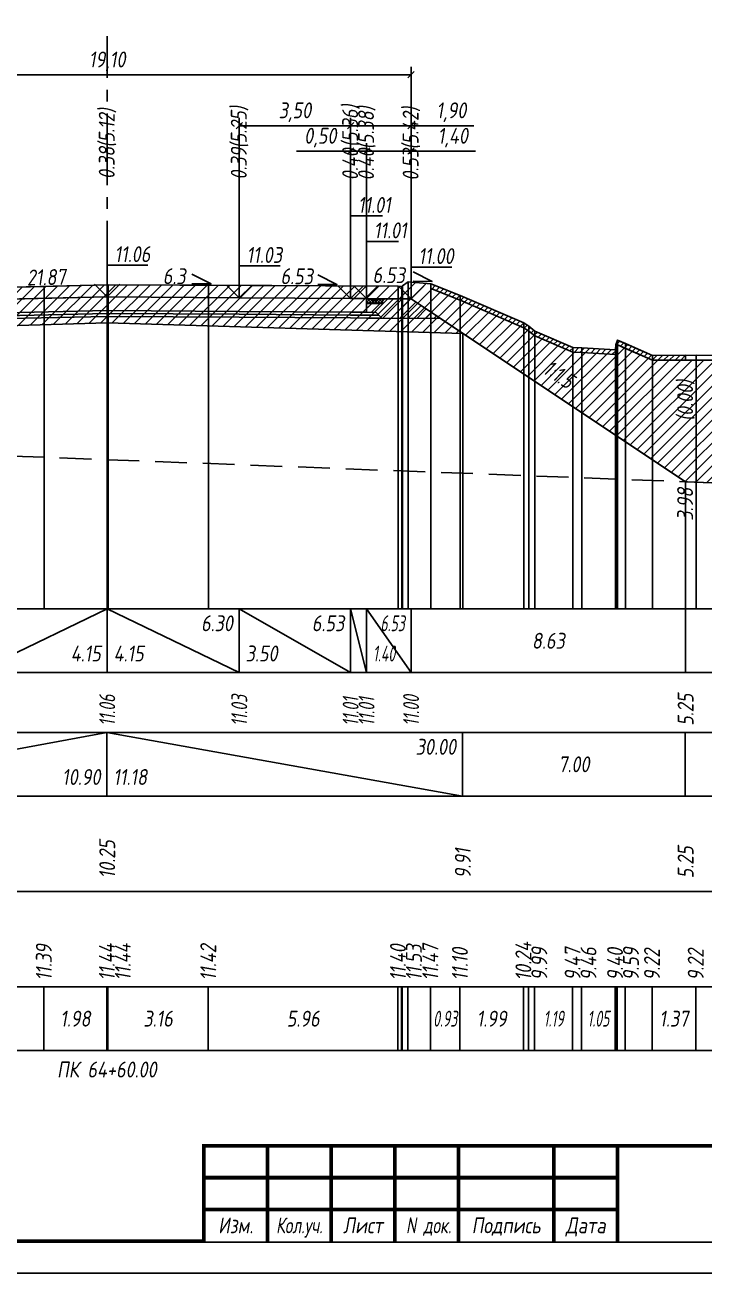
# Model space of a CAD drawing. Extents: x -717 to 1451, y -133302 to 233.
# Drawn here: x 171.8 to 278.5, y -101681.4 to -101485.2 of the extents above; entities that cross this region are included whole.
import ezdxf
from ezdxf.enums import TextEntityAlignment as Align

# ---------------------------------------------------------------- set-up
doc = ezdxf.new("R2010")
doc.units = 0
doc.linetypes.add('осевая2', pattern=[1.125, 0.75, -0.125, 0.125, -0.125])
doc.linetypes.add('штриховая', pattern=[0.75, 0.5, -0.25])
for name, color, linetype in [('Зарамочное оформление', 7, 'Continuous'), ('Интерполированный поперечник', 2, 'Continuous'), ('Код_510', 7, 'Continuous'), ('Код_514', 1, 'Continuous'), ('Код_516', 1, 'Continuous'), ('Контур_0', 7, 'Continuous'), ('Контур_2521', 7, 'Continuous'), ('Контур_2564', 7, 'Continuous'), ('Контур_2660', 7, 'Continuous'), ('Контур_2665', 7, 'Continuous'), ('Контур_400', 7, 'Continuous'), ('Контур_508', 7, 'Continuous'), ('Контур_512', 7, 'Continuous'), ('Контур_513', 7, 'Continuous'), ('Контур_818', 7, 'Continuous'), ('Красный поперечник', 1, 'Continuous'), ('Объём_2501', 7, 'Continuous'), ('Объём_2564', 7, 'Continuous'), ('Объём_2650', 7, 'Continuous'), ('Объём_2660', 7, 'Continuous'), ('Объём_2661', 7, 'Continuous'), ('Объём_2665', 7, 'Continuous'), ('Объём_2666', 7, 'Continuous'), ('Объём_2667', 7, 'Continuous'), ('Объём_2668', 7, 'Continuous'), ('Объём_2669', 7, 'Continuous'), ('Объём_2675', 7, 'Continuous'), ('Ось', 1, 'осевая2'), ('Откосы', 7, 'Continuous'), ('Отметки покрытия', 7, 'Continuous'), ('Подписи поперечников', 7, 'Continuous'), ('Рабочие отметки', 7, 'Continuous'), ('Рабочие отметки доп.', 7, 'Continuous'), ('Таблица', 7, 'Continuous'), ('Уклоны проезжей части', 7, 'Continuous'), ('Черный поперечник', 3, 'Continuous')]:
    doc.layers.add(name, color=color, linetype=linetype)
for name, color, linetype, true_color in [('Контур_2540', 2, 'Continuous', 0xffff00), ('Контур_2560', 2, 'Continuous', 0xffff00), ('Контур_2561', 7, 'Continuous', 0xff8040), ('Контур_2562', 3, 'Continuous', 0x00ff00), ('Контур_2563', 7, 'Continuous', 0xff8000), ('Контур_2570', 7, 'Continuous', 0x80ff00), ('Контур_2736', 4, 'Continuous', 0x00ffff), ('Контур_2737', 4, 'Continuous', 0x00ffff), ('Контур_2738', 4, 'Continuous', 0x00ffff), ('Контур_2739', 4, 'Continuous', 0x00ffff), ('Контур_2741', 4, 'Continuous', 0x00ffff), ('Контур_2742', 4, 'Continuous', 0x00ffff), ('Контур_2743', 4, 'Continuous', 0x00ffff), ('Контур_2744', 7, 'Continuous', 0xa4ffff), ('Контур_2745', 7, 'Continuous', 0xa4ffff), ('Контур_2747', 4, 'Continuous', 0x00ffff), ('Контур_2748', 4, 'Continuous', 0x00ffff), ('Контур_2749', 4, 'Continuous', 0x00ffff), ('Контур_2750', 4, 'Continuous', 0x00ffff), ('Контур_2751', 4, 'Continuous', 0x00ffff), ('Контур_2752', 4, 'Continuous', 0x00ffff), ('Контур_402', 7, 'Continuous', 0xff6464), ('Контур_703', 4, 'Continuous', 0x00ffff), ('Контур_705', 4, 'Continuous', 0x00ffff), ('Контур_707', 4, 'Continuous', 0x00ffff), ('Контур_720', 131, 'Continuous', 0xaaffff), ('Объём_2500', 7, 'Continuous', 0xc0c0c0), ('Объём_2520', 7, 'Continuous', 0x80ffff), ('Объём_2540', 2, 'Continuous', 0xffff00), ('Объём_2560', 2, 'Continuous', 0xffff00), ('Объём_2561', 7, 'Continuous', 0xff8040), ('Объём_2562', 3, 'Continuous', 0x00ff00), ('Объём_2563', 7, 'Continuous', 0xff8000), ('Объём_2570', 7, 'Continuous', 0x80ff00), ('Объём_2580', 3, 'Continuous', 0x00ff00), ('Объём_2600', 7, 'Continuous', 0x808000)]:
    doc.layers.add(name, color=color, linetype=linetype, true_color=true_color)
doc.styles.get("Standard").update_dxf_attribs({"font": 'txt', "height": 2.5})
doc.styles.add('М', font='romand.shx', dxfattribs={"width": 0.8, "oblique": 10, "height": 2.5})
doc.dimstyles.new('ISO-25', dxfattribs={"dimtxt": 2.5, "dimasz": 2.5, "dimexe": 1.25, "dimexo": 0.625, "dimtad": 1, "dimtxsty": 'Standard', "dimcen": 2.5, "dimadec": 0, "dimazin": 0, "dimtfac": 1, "dimtmove": 0, "dimatfit": 3, "dimfxl": 1, "dimarcsym": 0})

# ---------------------------------------------------------------- blocks, each defined once
blk = doc.blocks.new('_Oblique')
at = {"color": 0, "linetype": 'ByBlock', "lineweight": -2}
blk.add_line((-0.5, -0.5), (0.5, 0.5), dxfattribs=at)
blk = doc.blocks.new('*D2042')
at = {"color": 0, "lineweight": -2, "transparency": 16777216}
for p, q in [((225.51, -101527.63), (225.51, -101503.75)), ((232.51, -101527.68), (232.51, -101503.75)), ((225.51, -101505), (232.51, -101505)), ((232.51, -101505), (242.62, -101505))]:
    blk.add_line(p, q, dxfattribs=at)
at = {"layer": 'Defpoints', "color": 0, "transparency": 16777216}
for p in [(232.51, -101505), (225.51, -101528.26), (232.51, -101528.3)]:
    blk.add_point(p, dxfattribs=at)
at = {"color": 0, "lineweight": -2, "transparency": 16777216, "rotation": 180}
blk.add_blockref('_Oblique', (225.51, -101505), dxfattribs=at)
at = {"color": 0, "lineweight": -2, "transparency": 16777216}
blk.add_blockref('_Oblique', (232.51, -101505), dxfattribs=at)
at = {"color": 0, "transparency": 16777216, "insert": (239.08, -101502.88), "char_height": 2.5, "width": 8.75, "attachment_point": 5, "style": 'М'}
blk.add_mtext('1,40', dxfattribs=at)
blk = doc.blocks.new('*D2044')
at = {"color": 0, "lineweight": -2, "transparency": 16777216}
for p, q in [((223.01, -101527.62), (223.01, -101503.75)), ((225.51, -101527.63), (225.51, -101503.75)), ((223.01, -101505), (214.49, -101505)), ((225.51, -101505), (223.01, -101505))]:
    blk.add_line(p, q, dxfattribs=at)
at = {"layer": 'Defpoints', "color": 0, "transparency": 16777216}
for p in [(225.51, -101505), (223.01, -101528.24), (225.51, -101528.26)]:
    blk.add_point(p, dxfattribs=at)
at = {"color": 0, "lineweight": -2, "transparency": 16777216, "rotation": 180}
blk.add_blockref('_Oblique', (223.01, -101505), dxfattribs=at)
at = {"color": 0, "lineweight": -2, "transparency": 16777216}
blk.add_blockref('_Oblique', (225.51, -101505), dxfattribs=at)
at = {"color": 0, "transparency": 16777216, "insert": (218.25, -101502.88), "char_height": 2.5, "width": 9.1667, "attachment_point": 5, "style": 'М'}
blk.add_mtext('0,50', dxfattribs=at)
blk = doc.blocks.new('*D2046')
at = {"color": 0, "lineweight": -2, "transparency": 16777216}
for p, q in [((205.51, -101527.5), (205.51, -101499.75)), ((223.01, -101527.62), (223.01, -101499.75)), ((223.01, -101501), (205.51, -101501))]:
    blk.add_line(p, q, dxfattribs=at)
at = {"layer": 'Defpoints', "color": 0, "transparency": 16777216}
for p in [(205.51, -101501), (205.51, -101528.13), (223.01, -101528.24)]:
    blk.add_point(p, dxfattribs=at)
at = {"color": 0, "lineweight": -2, "transparency": 16777216, "rotation": 180}
blk.add_blockref('_Oblique', (205.51, -101501), dxfattribs=at)
at = {"color": 0, "lineweight": -2, "transparency": 16777216}
blk.add_blockref('_Oblique', (223.01, -101501), dxfattribs=at)
at = {"color": 0, "transparency": 16777216, "insert": (214.26, -101498.88), "char_height": 2.5, "width": 9.5833, "attachment_point": 5, "style": 'М'}
blk.add_mtext('3,50', dxfattribs=at)
blk = doc.blocks.new('*D2047')
at = {"color": 0, "lineweight": -2, "transparency": 16777216}
for p, q in [((223.01, -101527.62), (223.01, -101499.75)), ((232.51, -101527.68), (232.51, -101499.75)), ((223.01, -101501), (232.51, -101501)), ((232.51, -101501), (242.38, -101501))]:
    blk.add_line(p, q, dxfattribs=at)
at = {"layer": 'Defpoints', "color": 0, "transparency": 16777216}
for p in [(223.01, -101501), (223.01, -101528.24), (232.51, -101528.3)]:
    blk.add_point(p, dxfattribs=at)
at = {"color": 0, "lineweight": -2, "transparency": 16777216, "rotation": 180}
blk.add_blockref('_Oblique', (223.01, -101501), dxfattribs=at)
at = {"color": 0, "lineweight": -2, "transparency": 16777216}
blk.add_blockref('_Oblique', (232.51, -101501), dxfattribs=at)
at = {"color": 0, "transparency": 16777216, "insert": (238.84, -101498.88), "char_height": 2.5, "width": 8.75, "attachment_point": 5, "style": 'М'}
blk.add_mtext('1,90', dxfattribs=at)
blk = doc.blocks.new('*D2049')
at = {"color": 0, "lineweight": -2, "transparency": 16777216}
for p, q in [((137.01, -101528.56), (137.01, -101491.75)), ((232.51, -101527.68), (232.51, -101491.75)), ((137.01, -101493), (232.51, -101493))]:
    blk.add_line(p, q, dxfattribs=at)
at = {"layer": 'Defpoints', "color": 0, "transparency": 16777216}
for p in [(232.51, -101493), (137.01, -101529.19), (232.51, -101528.3)]:
    blk.add_point(p, dxfattribs=at)
at = {"color": 0, "lineweight": -2, "transparency": 16777216, "rotation": 180}
blk.add_blockref('_Oblique', (137.01, -101493), dxfattribs=at)
at = {"color": 0, "lineweight": -2, "transparency": 16777216}
blk.add_blockref('_Oblique', (232.51, -101493), dxfattribs=at)
at = {"color": 0, "transparency": 16777216, "insert": (184.76, -101490.88), "char_height": 2.5, "width": 10.4167, "attachment_point": 5, "style": 'М'}
blk.add_mtext('19,10', dxfattribs=at)
blk = doc.blocks.new('Штамп')
at = {"linetype": 'Continuous'}
blk.add_wipeout([(199.95, -411.25), (384.95, -411.25), (384.95, -426.25), (199.95, -426.25)], dxfattribs=at).dxf.layer = 'Зарамочное оформление'
at = {"layer": 'Зарамочное оформление', "linetype": 'Continuous', "lineweight": -3, "const_width": 0.6, "flags": 128}
for points in [[(199.95, -426.25), (199.95, -411.25), (384.95, -411.25)], [(209.95, -411.25), (209.95, -426.25)], [(219.95, -411.25), (219.95, -426.25)], [(229.95, -411.25), (229.95, -426.25)], [(239.95, -411.25), (239.95, -426.25)], [(254.95, -411.25), (254.95, -426.25)], [(264.95, -411.25), (264.95, -426.25)], [(374.95, -411.25), (374.95, -426.25)], [(199.95, -416.25), (264.95, -416.25)], [(374.95, -418.25), (384.95, -418.25)], [(199.95, -421.25), (264.95, -421.25)]]:
    blk.add_lwpolyline(points, dxfattribs=at)
at = {"linetype": 'Continuous', "insert": (319.95, -419.17), "char_height": 5, "width": 110, "attachment_point": 5, "style": 'М'}
blk.add_mtext('{\\Q10;\\W0.8;43/23-Р-ЗП2-1}', dxfattribs=at)
at = {"layer": 'Зарамочное оформление', "linetype": 'Continuous', "style": 'М', "oblique": 10}
for s, width, p in [('Лист', 0.8, (379.95, -414.66)), ('Изм.', 0.8, (204.95, -423.75)), ('Кол.уч.', 0.7, (214.95, -423.75)), ('Лист', 0.8, (224.95, -423.75)), ('N док.', 0.7, (235.28, -423.75)), ('Подпись', 0.8, (247.45, -423.75)), ('Дата', 0.8, (259.95, -423.75))]:
    blk.add_text(s, height=2.5, dxfattribs=dict(at, width=width)).set_placement(p, align=Align.MIDDLE_CENTER)
blk = doc.blocks.new('шифр')
blk.add_blockref('Штамп', (0, -101310))

msp = doc.modelspace()

# ---------------------------------------------------------------- hatches: boundary and pattern name
at = {"layer": 'Объём_2563'}
h = msp.add_hatch(dxfattribs=at)
h.set_pattern_fill('ANSI31', color=256, scale=0.3)
h.paths.add_polyline_path([(227.015, -101530.356), (227.921, -101531.262), (237.135, -101531.322), (232.515, -101528.242), (228.013, -101528.213), (228.02, -101528.949), (225.515, -101528.959), (225.515, -101530.346)])
at = {"layer": 'Объём_2570'}
h = msp.add_hatch(dxfattribs=at)
h.set_pattern_fill('ANSI31', color=256, scale=0.2)
h.paths.add_polyline_path([(240.246, -101527.71), (250.216, -101532.016), (251.04, -101532.547), (251.975, -101533.293), (257.943, -101535.868), (259.359, -101535.927), (264.616, -101536.234), (264.694, -101535.475), (264.946, -101534.727), (270.424, -101537.13), (275.652, -101537.112), (275.652, -101537.862), (270.424, -101537.88), (264.946, -101535.477), (264.694, -101536.225), (264.616, -101536.984), (259.359, -101536.677), (257.943, -101536.618), (251.975, -101534.043), (251.04, -101533.297), (250.216, -101532.766), (240.246, -101528.46), (235.593, -101526.627), (235.593, -101525.877)])
at = {"layer": 'Объём_2600'}
h = msp.add_hatch(dxfattribs=at)
h.set_pattern_fill('ANSI31', color=6, scale=0.4)
h.paths.add_polyline_path([(184.765, -101531.985), (130.269, -101533.62), (105, -101550.466), (98.281, -101550.209), (98.829, -101549.729), (102.563, -101549.788), (131.109, -101529.846), (134.198, -101527.541), (134.198, -101526.791), (138.153, -101526.493), (139.004, -101527.057), (139.086, -101527.337), (140.245, -101527.135), (184.761, -101526.034)])
h = msp.add_hatch(dxfattribs=at)
h.set_pattern_fill('ANSI31', color=6, scale=0.4)
h.paths.add_polyline_path([(275.652, -101557), (240.644, -101533.661), (184.765, -101531.985), (184.761, -101526.034), (230.507, -101526.222), (231.082, -101526.264), (231.179, -101526.185), (232.037, -101525.568), (235.593, -101525.877), (235.593, -101526.627), (240.246, -101528.46), (250.216, -101532.766), (251.04, -101533.297), (251.975, -101534.043), (257.943, -101536.618), (259.359, -101536.677), (264.616, -101536.984), (264.694, -101536.225), (264.946, -101535.477), (270.424, -101537.88), (277.291, -101537.856), (282.748, -101537.872), (284.039, -101538.076), (284.577, -101537.901), (287.177, -101538.172), (300.652, -101539.309), (300.652, -101557.957)])

# ---------------------------------------------------------------- linework, layer by layer
at = {"flags": 128}
msp.add_lwpolyline([(-30.054, -101681.421), (389.946, -101681.421), (389.946, -101384.421), (-30.054, -101384.421)], close=True, dxfattribs=at)
at = {"const_width": 0.6, "flags": 128}
msp.add_lwpolyline([(-10.054, -101676.421), (384.946, -101676.421), (384.946, -101389.421), (-10.054, -101389.421)], close=True, dxfattribs=at)
at = {"layer": 'Код_510'}
for p, q in [((174.803, -101646.421), (174.803, -101636.421)), ((184.707, -101646.421), (184.707, -101636.421)), ((184.854, -101646.421), (184.854, -101636.421)), ((200.645, -101646.421), (200.645, -101636.421)), ((230.453, -101646.421), (230.453, -101636.421)), ((231.028, -101646.421), (231.028, -101636.421)), ((231.125, -101646.421), (231.125, -101636.421)), ((231.983, -101646.421), (231.983, -101636.421)), ((235.539, -101646.421), (235.539, -101636.421)), ((240.192, -101646.421), (240.192, -101636.421)), ((250.162, -101646.421), (250.162, -101636.421)), ((250.986, -101646.421), (250.986, -101636.421)), ((251.921, -101646.421), (251.921, -101636.421)), ((257.889, -101646.421), (257.889, -101636.421)), ((259.304, -101646.421), (259.304, -101636.421)), ((264.562, -101646.421), (264.562, -101636.421)), ((264.64, -101646.421), (264.64, -101636.421)), ((264.892, -101646.421), (264.892, -101636.421)), ((266.14, -101646.421), (266.14, -101636.421)), ((270.37, -101646.421), (270.37, -101636.421)), ((277.237, -101646.421), (277.237, -101636.421))]:
    msp.add_line(p, q, dxfattribs=at)
at = {"layer": 'Код_514'}
for p, q in [((164.015, -101587), (184.765, -101577)), ((184.765, -101587), (184.765, -101577)), ((184.765, -101577), (205.515, -101587)), ((205.515, -101587), (205.515, -101577)), ((205.515, -101577), (223.015, -101587)), ((223.015, -101587), (223.015, -101577)), ((223.015, -101577), (225.515, -101587)), ((225.515, -101587), (225.515, -101577)), ((225.515, -101577), (232.515, -101587)), ((232.515, -101587), (232.515, -101577)), ((275.652, -101587), (275.652, -101577))]:
    msp.add_line(p, q, dxfattribs=at)
at = {"layer": 'Код_516'}
for p, q in [((130.215, -101606.421), (184.71, -101596.421)), ((184.71, -101606.421), (184.71, -101596.421)), ((184.71, -101596.421), (240.589, -101606.421)), ((240.589, -101606.421), (240.589, -101596.421)), ((275.597, -101606.421), (275.597, -101596.421))]:
    msp.add_line(p, q, dxfattribs=at)
at = {"layer": 'Контур_0', "flags": 128}
for points in [[(184.765, -101527.935), (164.015, -101528.389), (146.515, -101528.786), (146.515, -101528.786), (146.515, -101528.786), (146.515, -101528.786), (146.515, -101528.786), (144.015, -101528.843), (144.015, -101530.993), (146.515, -101530.936), (146.515, -101530.936), (146.515, -101530.936), (146.515, -101530.936), (146.515, -101530.936), (146.515, -101530.936), (164.015, -101530.539), (184.765, -101530.085), (184.765, -101527.935)], [(184.765, -101527.935), (205.515, -101528.066), (223.015, -101528.18), (223.015, -101528.18), (223.015, -101528.18), (223.015, -101528.18), (223.015, -101528.18), (223.015, -101528.18), (225.515, -101528.196), (225.515, -101530.346), (223.015, -101530.33), (223.015, -101530.33), (223.015, -101530.33), (223.015, -101530.33), (223.015, -101530.33), (223.015, -101530.33), (205.515, -101530.216), (184.765, -101530.085), (184.765, -101527.935)], [(232.515, -101528.242), (232.515, -101528.242)], [(232.515, -101528.242), (275.652, -101557), (275.652, -101557), (275.652, -101557), (275.652, -101557), (275.652, -101557), (275.652, -101557), (275.652, -101557), (275.652, -101557), (275.652, -101557), (275.652, -101557), (275.652, -101557), (275.652, -101557), (275.652, -101557), (275.652, -101557), (275.652, -101557)], [(232.515, -101528.242), (275.652, -101557), (275.652, -101557), (275.652, -101557), (275.652, -101557), (275.652, -101557), (275.652, -101557), (275.652, -101557), (275.652, -101557), (275.652, -101557), (275.652, -101557), (275.652, -101557), (275.652, -101557), (275.652, -101557), (275.652, -101557), (275.652, -101557), (275.652, -101557), (275.652, -101557), (275.652, -101557), (275.652, -101557), (275.652, -101557), (275.652, -101557), (275.652, -101557), (275.652, -101557), (275.652, -101557), (275.652, -101557), (275.652, -101557), (275.652, -101557), (275.652, -101557), (275.652, -101557)], [(184.765, -101530.085), (164.015, -101530.539), (146.515, -101530.936), (146.515, -101530.936), (146.515, -101530.936), (146.515, -101530.936), (146.515, -101530.936), (146.515, -101530.936), (144.015, -101530.993), (142.515, -101531.027), (141.594, -101531.948), (144.015, -101531.893), (146.515, -101531.836), (146.515, -101531.836), (146.515, -101531.836), (146.515, -101531.836), (146.515, -101531.836), (146.515, -101531.836), (164.015, -101531.439), (184.765, -101530.985), (184.765, -101530.085)], [(184.765, -101530.085), (205.515, -101530.216), (223.015, -101530.33), (223.015, -101530.33), (223.015, -101530.33), (223.015, -101530.33), (223.015, -101530.33), (223.015, -101530.33), (225.515, -101530.346), (227.015, -101530.356), (227.921, -101531.262), (225.515, -101531.246), (223.015, -101531.23), (223.015, -101531.23), (223.015, -101531.23), (223.015, -101531.23), (223.015, -101531.23), (223.015, -101531.23), (205.515, -101531.116), (184.765, -101530.985), (184.765, -101530.085)], [(225.515, -101530.346), (227.015, -101530.356), (227.921, -101531.262), (237.135, -101531.322)]]:
    msp.add_lwpolyline(points, dxfattribs=at)
at = {"layer": 'Контур_2521', "color": 250, "flags": 128}
for points in [[(184.765, -101530.535), (164.015, -101530.989), (146.515, -101531.386), (146.515, -101531.386), (146.515, -101531.386), (146.515, -101531.386), (146.515, -101531.386), (146.515, -101531.386), (144.015, -101531.443), (142.054, -101531.487)], [(184.765, -101530.535), (205.515, -101530.666), (223.015, -101530.78), (223.015, -101530.78), (223.015, -101530.78), (223.015, -101530.78), (223.015, -101530.78), (223.015, -101530.78), (225.515, -101530.796), (227.468, -101530.809)]]:
    msp.add_lwpolyline(points, dxfattribs=at)
at = {"layer": 'Контур_2540', "flags": 128}
for points in [[(164.015, -101531.439), (146.515, -101531.836), (144.015, -101531.893), (141.594, -101531.948), (132.467, -101532.155), (130.269, -101533.62), (184.765, -101531.985), (184.765, -101530.985), (164.015, -101531.439)], [(184.765, -101531.985), (240.644, -101533.661), (237.135, -101531.322), (227.921, -101531.262), (225.515, -101531.246), (223.015, -101531.23), (205.515, -101531.116), (184.765, -101530.985), (184.765, -101531.985)]]:
    msp.add_lwpolyline(points, dxfattribs=at)
at = {"layer": 'Контур_2560', "flags": 128}
msp.add_lwpolyline([(225.515, -101528.196), (232.515, -101528.242), (232.515, -101528.242), (232.515, -101528.242)], dxfattribs=at)
at = {"layer": 'Контур_2561', "flags": 128}
msp.add_lwpolyline([(225.515, -101528.196), (225.515, -101528.196), (232.515, -101528.242), (232.515, -101528.242), (225.515, -101528.196)], dxfattribs=at)
at = {"layer": 'Контур_2562', "flags": 128}
msp.add_lwpolyline([(232.515, -101528.242), (232.515, -101528.242), (232.515, -101528.242), (232.515, -101528.242), (232.515, -101528.242)], dxfattribs=at)
at = {"layer": 'Контур_2563', "flags": 128}
msp.add_lwpolyline([(227.015, -101530.356), (227.921, -101531.262), (237.135, -101531.322), (232.515, -101528.242), (225.515, -101528.196), (225.515, -101530.346), (227.015, -101530.356)], dxfattribs=at)
at = {"layer": 'Контур_2564', "flags": 128}
msp.add_lwpolyline([(225.515, -101528.196), (232.515, -101528.242)], dxfattribs=at)
at = {"layer": 'Контур_2570', "flags": 128}
msp.add_lwpolyline([(140.245, -101527.135), (174.857, -101526.276), (184.761, -101526.034), (184.908, -101526.034), (200.699, -101526.104), (230.507, -101526.222), (231.082, -101526.264), (231.179, -101526.185), (232.037, -101525.568), (235.593, -101525.877), (235.593, -101526.627), (240.246, -101528.46), (250.216, -101532.766), (251.04, -101533.297), (251.975, -101534.043), (257.943, -101536.618), (259.359, -101536.677), (264.616, -101536.984), (264.694, -101536.225), (264.946, -101535.477), (266.195, -101536.023), (270.424, -101537.88), (277.291, -101537.856), (282.748, -101537.872)], dxfattribs=at)
at = {"layer": 'Контур_2660', "flags": 128}
for points in [[(130.269, -101533.62), (184.765, -101531.985)], [(184.765, -101531.985), (240.644, -101533.661)]]:
    msp.add_lwpolyline(points, dxfattribs=at)
at = {"layer": 'Контур_2665', "flags": 128}
msp.add_lwpolyline([(232.515, -101528.242), (232.515, -101528.242)], dxfattribs=at)
at = {"layer": 'Контур_2736', "flags": 128}
msp.add_lwpolyline([(232.515, -101528.242), (275.652, -101557)], dxfattribs=at)
at = {"layer": 'Контур_2737', "flags": 128}
msp.add_lwpolyline([(275.652, -101557), (275.652, -101557)], dxfattribs=at)
at = {"layer": 'Контур_2738', "flags": 128}
msp.add_lwpolyline([(275.652, -101557), (275.652, -101557)], dxfattribs=at)
at = {"layer": 'Контур_2739', "flags": 128}
msp.add_lwpolyline([(275.652, -101557), (275.652, -101557)], dxfattribs=at)
at = {"layer": 'Контур_2741', "flags": 128}
msp.add_lwpolyline([(275.652, -101557), (275.652, -101557)], dxfattribs=at)
at = {"layer": 'Контур_2742', "flags": 128}
msp.add_lwpolyline([(275.652, -101557), (275.652, -101557)], dxfattribs=at)
at = {"layer": 'Контур_2743', "flags": 128}
msp.add_lwpolyline([(275.652, -101557), (275.652, -101557)], dxfattribs=at)
at = {"layer": 'Контур_2744', "flags": 128}
msp.add_lwpolyline([(275.652, -101557), (275.652, -101557)], dxfattribs=at)
msp.add_lwpolyline([(275.652, -101557), (275.652, -101557)], dxfattribs=at)
msp.add_lwpolyline([(275.652, -101557), (275.652, -101557)], dxfattribs=at)
msp.add_lwpolyline([(275.652, -101557), (275.652, -101557)], dxfattribs=at)
msp.add_lwpolyline([(275.652, -101557), (275.652, -101557)], dxfattribs=at)
msp.add_lwpolyline([(275.652, -101557), (275.652, -101557)], dxfattribs=at)
at = {"layer": 'Контур_2745', "flags": 128}
msp.add_lwpolyline([(275.652, -101557), (275.652, -101557)], dxfattribs=at)
msp.add_lwpolyline([(275.652, -101557), (275.652, -101557)], dxfattribs=at)
msp.add_lwpolyline([(275.652, -101557), (275.652, -101557)], dxfattribs=at)
msp.add_lwpolyline([(275.652, -101557), (275.652, -101557)], dxfattribs=at)
msp.add_lwpolyline([(275.652, -101557), (275.652, -101557)], dxfattribs=at)
msp.add_lwpolyline([(275.652, -101557), (275.652, -101557)], dxfattribs=at)
at = {"layer": 'Контур_2747', "flags": 128}
msp.add_lwpolyline([(275.652, -101557), (275.652, -101557)], dxfattribs=at)
at = {"layer": 'Контур_2748', "flags": 128}
msp.add_lwpolyline([(275.652, -101557), (275.652, -101557)], dxfattribs=at)
at = {"layer": 'Контур_2749', "flags": 128}
msp.add_lwpolyline([(275.652, -101557), (275.652, -101557)], dxfattribs=at)
at = {"layer": 'Контур_2750', "flags": 128}
msp.add_lwpolyline([(275.652, -101557), (275.652, -101557)], dxfattribs=at)
at = {"layer": 'Контур_2751', "flags": 128}
msp.add_lwpolyline([(275.652, -101557), (275.652, -101557)], dxfattribs=at)
at = {"layer": 'Контур_2752', "flags": 128}
msp.add_lwpolyline([(275.652, -101557), (275.652, -101557)], dxfattribs=at)
at = {"layer": 'Контур_400', "flags": 128}
for points in [[(144.015, -101528.843), (146.515, -101528.786), (146.515, -101528.786), (146.515, -101528.786), (146.515, -101528.786), (146.515, -101528.786), (146.515, -101528.786), (164.015, -101528.389), (184.765, -101527.935)], [(184.765, -101527.935), (205.515, -101528.066), (223.015, -101528.18), (223.015, -101528.18), (223.015, -101528.18), (223.015, -101528.18), (223.015, -101528.18), (223.015, -101528.18), (225.515, -101528.196)]]:
    msp.add_lwpolyline(points, dxfattribs=at)
at = {"layer": 'Контур_402', "flags": 128}
msp.add_lwpolyline([(130.269, -101533.62), (184.765, -101531.985), (240.644, -101533.661)], dxfattribs=at)
at = {"layer": 'Контур_508', "flags": 128}
msp.add_lwpolyline([(105, -101550.466), (130.269, -101533.62), (184.765, -101531.985), (240.644, -101533.661), (275.652, -101557)], dxfattribs=at)
at = {"layer": 'Контур_512', "flags": 128}
msp.add_lwpolyline([(105, -101550.466), (130.269, -101533.62), (184.765, -101531.985), (240.644, -101533.661), (275.652, -101557)], dxfattribs=at)
at = {"layer": 'Контур_513', "flags": 128}
msp.add_lwpolyline([(105, -101550.466), (130.269, -101533.62), (184.765, -101531.985), (240.644, -101533.661), (275.652, -101557)], dxfattribs=at)
at = {"layer": 'Контур_703', "flags": 128}
for points in [[(232.515, -101528.242), (275.652, -101557)], [(275.652, -101557), (275.652, -101557)]]:
    msp.add_lwpolyline(points, dxfattribs=at)
at = {"layer": 'Контур_705', "flags": 128}
msp.add_lwpolyline([(275.652, -101557), (275.652, -101557)], dxfattribs=at)
at = {"layer": 'Контур_707', "flags": 128}
msp.add_lwpolyline([(275.652, -101557), (275.652, -101557)], dxfattribs=at)
at = {"layer": 'Контур_720', "flags": 128}
msp.add_lwpolyline([(275.652, -101557), (275.652, -101557)], dxfattribs=at)
at = {"layer": 'Контур_818', "flags": 128}
msp.add_lwpolyline([(140.245, -101527.135), (174.857, -101526.276), (184.761, -101526.034), (184.908, -101526.034), (200.699, -101526.104), (230.507, -101526.222), (231.082, -101526.264), (231.179, -101526.185), (232.037, -101525.568), (235.593, -101525.877), (235.593, -101526.627), (240.246, -101528.46), (250.216, -101532.766), (251.04, -101533.297), (251.975, -101534.043), (257.943, -101536.618), (259.359, -101536.677), (264.616, -101536.984), (264.694, -101536.225), (264.946, -101535.477), (266.195, -101536.023), (270.424, -101537.88), (275.652, -101537.862)], dxfattribs=at)
at = {"layer": 'Красный поперечник'}
for p, q in [((164.015, -101528.389), (184.765, -101527.935)), ((184.765, -101527.935), (205.515, -101528.066)), ((205.515, -101528.066), (223.015, -101528.18)), ((223.015, -101528.18), (225.515, -101528.196)), ((225.515, -101528.196), (232.515, -101528.242)), ((232.515, -101528.242), (275.652, -101557)), ((184.765, -101531.985), (184.765, -101577)), ((240.644, -101533.661), (240.644, -101577)), ((275.652, -101557), (275.652, -101577))]:
    msp.add_line(p, q, dxfattribs=at)
at = {"layer": 'Объём_2500', "flags": 128}
for points in [[(184.765, -101527.935), (164.015, -101528.389), (146.515, -101528.786), (146.515, -101528.786), (146.515, -101528.786), (146.515, -101528.786), (146.515, -101528.786), (144.015, -101528.843), (144.015, -101530.993), (146.515, -101530.936), (146.515, -101530.936), (146.515, -101530.936), (146.515, -101530.936), (146.515, -101530.936), (146.515, -101530.936), (164.015, -101530.539), (184.765, -101530.085), (184.765, -101527.935)], [(184.765, -101527.935), (205.515, -101528.066), (223.015, -101528.18), (223.015, -101528.18), (223.015, -101528.18), (223.015, -101528.18), (223.015, -101528.18), (223.015, -101528.18), (225.515, -101528.196), (225.515, -101530.346), (223.015, -101530.33), (223.015, -101530.33), (223.015, -101530.33), (223.015, -101530.33), (223.015, -101530.33), (223.015, -101530.33), (205.515, -101530.216), (184.765, -101530.085), (184.765, -101527.935)]]:
    msp.add_lwpolyline(points, dxfattribs=at)
at = {"layer": 'Объём_2501', "flags": 128}
for points in [[(144.015, -101528.843), (146.515, -101528.786), (146.515, -101528.786), (146.515, -101528.786), (146.515, -101528.786), (146.515, -101528.786), (146.515, -101528.786), (164.015, -101528.389), (184.765, -101527.935)], [(184.765, -101527.935), (205.515, -101528.066), (223.015, -101528.18), (223.015, -101528.18), (223.015, -101528.18), (223.015, -101528.18), (223.015, -101528.18), (223.015, -101528.18), (225.515, -101528.196)]]:
    msp.add_lwpolyline(points, dxfattribs=at)
at = {"layer": 'Объём_2520', "color": 250, "flags": 128}
for points in [[(184.765, -101530.085), (164.015, -101530.539), (146.515, -101530.936), (146.515, -101530.936), (146.515, -101530.936), (146.515, -101530.936), (146.515, -101530.936), (146.515, -101530.936), (144.015, -101530.993), (142.515, -101531.027), (141.594, -101531.948), (144.015, -101531.893), (146.515, -101531.836), (146.515, -101531.836), (146.515, -101531.836), (146.515, -101531.836), (146.515, -101531.836), (146.515, -101531.836), (164.015, -101531.439), (184.765, -101530.985), (184.765, -101530.085)], [(184.765, -101530.085), (205.515, -101530.216), (223.015, -101530.33), (223.015, -101530.33), (223.015, -101530.33), (223.015, -101530.33), (223.015, -101530.33), (223.015, -101530.33), (225.515, -101530.346), (227.015, -101530.356), (227.921, -101531.262), (225.515, -101531.246), (223.015, -101531.23), (223.015, -101531.23), (223.015, -101531.23), (223.015, -101531.23), (223.015, -101531.23), (223.015, -101531.23), (205.515, -101531.116), (184.765, -101530.985), (184.765, -101530.085)]]:
    msp.add_lwpolyline(points, dxfattribs=at)
at = {"layer": 'Объём_2540', "flags": 128}
for points in [[(164.015, -101531.439), (146.515, -101531.836), (144.015, -101531.893), (141.594, -101531.948), (132.467, -101532.155), (130.269, -101533.62), (184.765, -101531.985), (184.765, -101530.985), (164.015, -101531.439)], [(184.765, -101531.985), (240.644, -101533.661), (237.135, -101531.322), (227.921, -101531.262), (225.515, -101531.246), (223.015, -101531.23), (205.515, -101531.116), (184.765, -101530.985), (184.765, -101531.985)]]:
    msp.add_lwpolyline(points, dxfattribs=at)
at = {"layer": 'Объём_2560', "flags": 128}
msp.add_lwpolyline([(225.515, -101528.196), (232.515, -101528.242), (232.515, -101528.242), (232.515, -101528.242)], dxfattribs=at)
at = {"layer": 'Объём_2561', "flags": 128}
msp.add_lwpolyline([(225.515, -101528.196), (225.515, -101528.196), (232.515, -101528.242), (232.515, -101528.242), (225.515, -101528.196)], dxfattribs=at)
at = {"layer": 'Объём_2562', "flags": 128}
msp.add_lwpolyline([(232.515, -101528.242), (232.515, -101528.242), (232.515, -101528.242), (232.515, -101528.242), (232.515, -101528.242)], dxfattribs=at)
at = {"layer": 'Объём_2563', "color": 250, "flags": 128}
msp.add_lwpolyline([(227.015, -101530.356), (227.921, -101531.262), (237.135, -101531.322), (232.515, -101528.242), (228.013, -101528.213), (228.02, -101528.949), (225.515, -101528.959), (225.515, -101530.346), (227.015, -101530.356)], dxfattribs=at)
at = {"layer": 'Объём_2564', "flags": 128}
msp.add_lwpolyline([(225.515, -101528.196), (232.515, -101528.242)], dxfattribs=at)
at = {"layer": 'Объём_2570', "flags": 128}
msp.add_lwpolyline([(240.246, -101527.71), (250.216, -101532.016), (251.04, -101532.547), (251.975, -101533.293), (257.943, -101535.868), (259.359, -101535.927), (264.616, -101536.234), (264.694, -101535.475), (264.946, -101534.727), (270.424, -101537.13), (275.652, -101537.112), (275.652, -101537.862), (270.424, -101537.88), (264.946, -101535.477), (264.694, -101536.225), (264.616, -101536.984), (259.359, -101536.677), (257.943, -101536.618), (251.975, -101534.043), (251.04, -101533.297), (250.216, -101532.766), (240.246, -101528.46), (235.593, -101526.627), (235.593, -101525.877), (240.246, -101527.71), (240.246, -101527.71)], dxfattribs=at)
at = {"layer": 'Объём_2580', "flags": 128}
msp.add_lwpolyline([(232.515, -101528.242), (232.515, -101528.242)], dxfattribs=at)
at = {"layer": 'Объём_2650', "color": 6, "flags": 128}
for points in [[(184.765, -101531.985), (130.269, -101533.62), (105, -101550.466), (98.281, -101550.209), (98.829, -101549.729), (102.563, -101549.788), (131.109, -101529.846), (134.198, -101527.541), (134.198, -101526.791), (138.153, -101526.493), (139.004, -101527.057), (139.086, -101527.337), (140.245, -101527.135), (184.761, -101526.034), (184.765, -101531.985), (184.765, -101531.985)], [(275.652, -101557), (240.644, -101533.661), (184.765, -101531.985), (184.761, -101526.034), (230.507, -101526.222), (231.082, -101526.264), (231.179, -101526.185), (232.037, -101525.568), (235.593, -101525.877), (235.593, -101526.627), (240.246, -101528.46), (250.216, -101532.766), (251.04, -101533.297), (251.975, -101534.043), (257.943, -101536.618), (259.359, -101536.677), (264.616, -101536.984), (264.694, -101536.225), (264.946, -101535.477), (270.424, -101537.88), (277.291, -101537.856), (282.748, -101537.872)], [(300.652, -101557.957), (275.652, -101557), (275.652, -101557)]]:
    msp.add_lwpolyline(points, dxfattribs=at)
at = {"layer": 'Объём_2660', "flags": 128}
for points in [[(130.269, -101533.62), (184.765, -101531.985)], [(184.765, -101531.985), (240.644, -101533.661)]]:
    msp.add_lwpolyline(points, dxfattribs=at)
at = {"layer": 'Объём_2661', "flags": 128}
msp.add_lwpolyline([(232.515, -101528.242), (275.652, -101557)], dxfattribs=at)
at = {"layer": 'Объём_2665', "flags": 128}
msp.add_lwpolyline([(232.515, -101528.242), (232.515, -101528.242)], dxfattribs=at)
at = {"layer": 'Объём_2666', "flags": 128}
msp.add_lwpolyline([(232.515, -101528.242), (275.652, -101557)], dxfattribs=at)
at = {"layer": 'Объём_2667', "flags": 128}
msp.add_lwpolyline([(275.652, -101557), (275.652, -101557)], dxfattribs=at)
msp.add_lwpolyline([(275.652, -101557), (275.652, -101557)], dxfattribs=at)
at = {"layer": 'Объём_2668', "flags": 128}
msp.add_lwpolyline([(275.652, -101557), (275.652, -101557)], dxfattribs=at)
msp.add_lwpolyline([(275.652, -101557), (275.652, -101557)], dxfattribs=at)
at = {"layer": 'Объём_2669', "flags": 128}
msp.add_lwpolyline([(275.652, -101557), (275.652, -101557)], dxfattribs=at)
msp.add_lwpolyline([(275.652, -101557), (275.652, -101557)], dxfattribs=at)
at = {"layer": 'Объём_2675', "flags": 128}
msp.add_lwpolyline([(275.652, -101557), (275.652, -101557)], dxfattribs=at)
msp.add_lwpolyline([(275.652, -101557), (275.652, -101557)], dxfattribs=at)
msp.add_lwpolyline([(275.652, -101557), (275.652, -101557)], dxfattribs=at)
msp.add_lwpolyline([(275.652, -101557), (275.652, -101557)], dxfattribs=at)
msp.add_lwpolyline([(275.652, -101557), (275.652, -101557)], dxfattribs=at)
msp.add_lwpolyline([(275.652, -101557), (275.652, -101557)], dxfattribs=at)
msp.add_lwpolyline([(275.652, -101557), (275.652, -101557)], dxfattribs=at)
msp.add_lwpolyline([(275.652, -101557), (275.652, -101557)], dxfattribs=at)
msp.add_lwpolyline([(275.652, -101557), (275.652, -101557)], dxfattribs=at)
msp.add_lwpolyline([(275.652, -101557), (275.652, -101557)], dxfattribs=at)
msp.add_lwpolyline([(275.652, -101557), (275.652, -101557)], dxfattribs=at)
msp.add_lwpolyline([(275.652, -101557), (275.652, -101557)], dxfattribs=at)
at = {"layer": 'Ось', "ltscale": 15}
msp.add_line((184.765, -101560.971), (184.765, -101486.906), dxfattribs=at)
at = {"layer": 'Откосы', "color": 1, "flags": 128}
for points in [[(232.821, -101525.476), (235.821, -101525.496), (232.831, -101523.976)], [(198.072, -101525.872), (201.072, -101525.891), (198.082, -101524.372)], [(217.854, -101525.952), (220.854, -101525.972), (217.864, -101524.452)]]:
    msp.add_lwpolyline(points, dxfattribs=at)
at = {"layer": 'Отметки покрытия', "color": 1}
for p, q in [((223.015, -101528.18), (223.015, -101515.196)), ((223.015, -101515.196), (228.015, -101515.196)), ((225.515, -101528.196), (225.515, -101519.196)), ((225.515, -101519.196), (230.515, -101519.196)), ((184.765, -101527.935), (184.765, -101522.935)), ((184.765, -101522.935), (191.165, -101522.935)), ((205.515, -101528.066), (205.515, -101523.066)), ((205.515, -101523.066), (211.915, -101523.066)), ((232.515, -101528.242), (232.515, -101523.242)), ((232.515, -101523.242), (238.915, -101523.242)), ((184.765, -101527.935), (182.765, -101525.935)), ((184.765, -101527.935), (186.765, -101525.935)), ((205.515, -101528.066), (203.515, -101526.066)), ((205.515, -101528.066), (207.515, -101526.066)), ((223.015, -101528.18), (221.015, -101526.18)), ((223.015, -101528.18), (225.015, -101526.18)), ((225.515, -101528.196), (223.515, -101526.196)), ((225.515, -101528.196), (227.515, -101526.196)), ((232.515, -101528.242), (230.515, -101526.242)), ((232.515, -101528.242), (234.515, -101526.242))]:
    msp.add_line(p, q, dxfattribs=at)
at = {"layer": 'Таблица'}
for p, q in [((80, -101577), (300.652, -101577)), ((80, -101587), (300.652, -101587)), ((80, -101596.421), (300.652, -101596.421)), ((79.946, -101606.421), (300.597, -101606.421)), ((79.946, -101621.421), (300.597, -101621.421)), ((79.946, -101636.421), (300.597, -101636.421)), ((79.946, -101646.421), (300.597, -101646.421))]:
    msp.add_line(p, q, dxfattribs=at)
at = {"layer": 'Черный поперечник', "color": 7}
for p, q in [((184.761, -101526.034), (184.761, -101577)), ((184.908, -101526.034), (184.908, -101577)), ((232.037, -101525.568), (232.037, -101577)), ((235.593, -101525.877), (235.593, -101577)), ((174.857, -101526.276), (174.857, -101577)), ((200.699, -101526.104), (200.699, -101577)), ((230.507, -101526.222), (230.507, -101577)), ((231.082, -101526.264), (231.082, -101577)), ((231.179, -101526.185), (231.179, -101577)), ((240.246, -101527.71), (240.246, -101577)), ((250.216, -101532.016), (250.216, -101577)), ((251.04, -101532.547), (251.04, -101577)), ((251.975, -101533.293), (251.975, -101577)), ((257.943, -101535.868), (257.943, -101577)), ((264.694, -101535.475), (264.694, -101577)), ((264.946, -101534.727), (264.946, -101577)), ((266.195, -101535.273), (266.195, -101577)), ((259.359, -101535.927), (259.359, -101577)), ((264.616, -101536.234), (264.616, -101577)), ((270.424, -101537.13), (270.424, -101577)), ((277.291, -101537.106), (277.291, -101577))]:
    msp.add_line(p, q, dxfattribs=at)
at = {"layer": 'Черный поперечник', "flags": 128}
msp.add_lwpolyline([(140.245, -101527.135), (174.857, -101526.276), (184.761, -101526.034), (184.908, -101526.034), (200.699, -101526.104), (230.507, -101526.222), (231.082, -101526.264), (231.179, -101526.185), (232.037, -101525.568), (235.593, -101525.877), (240.246, -101527.71), (250.216, -101532.016), (251.04, -101532.547), (251.975, -101533.293), (257.943, -101535.868), (259.359, -101535.927), (264.616, -101536.234), (264.694, -101535.475), (264.946, -101534.727), (266.195, -101535.273), (270.424, -101537.13), (277.291, -101537.106), (282.748, -101537.122)], dxfattribs=at)

# ---------------------------------------------------------------- texts
at = {"layer": 'Код_510', "style": 'М', "oblique": 10, "width": 0.8}
for s, p in [('11.39', (174.803, -101635.421)), ('11.44', (184.707, -101635.421)), ('11.44', (187.207, -101635.421)), ('11.42', (200.645, -101635.421)), ('11.40', (230.453, -101635.421)), ('11.53', (232.953, -101635.421)), ('11.47', (235.539, -101635.421)), ('10.24', (250.162, -101635.421)), ('9.99', (252.662, -101635.421)), ('9.47', (257.889, -101635.421)), ('9.59', (267.062, -101635.421)), ('11.10', (240.192, -101635.421)), ('9.46', (260.389, -101635.421)), ('9.40', (264.562, -101635.421)), ('9.22', (270.37, -101635.421)), ('9.22', (277.237, -101635.421))]:
    msp.add_text(s, height=2.5, rotation=90, dxfattribs=at).set_placement(p, align=Align.MIDDLE_LEFT)
at = {"layer": 'Код_510', "style": 'М', "oblique": 10}
for s, width, p in [('1.98', 0.8, (179.755, -101641.421)), ('3.16', 0.8, (192.749, -101641.421)), ('5.96', 0.8, (215.549, -101641.421)), ('0.93', 0.6, (237.866, -101641.421)), ('1.99', 0.8, (245.177, -101641.421)), ('1.19', 0.6, (254.905, -101641.421)), ('1.05', 0.6, (261.933, -101641.421)), ('1.37', 0.8, (273.803, -101641.421))]:
    msp.add_text(s, height=2.5, dxfattribs=dict(at, width=width)).set_placement(p, align=Align.MIDDLE_CENTER)
at = {"layer": 'Код_514', "style": 'М', "oblique": 10}
for s, width, p in [('6.30', 0.8, (204.515, -101578)), ('6.53', 0.8, (222.015, -101578)), ('6.53', 0.6, (231.515, -101578))]:
    msp.add_text(s, height=2.5, dxfattribs=dict(at, width=width)).set_placement(p, align=Align.TOP_RIGHT)
at = {"layer": 'Код_514', "style": 'М', "oblique": 10, "width": 0.8}
msp.add_text('8.63', height=2.5, dxfattribs=at).set_placement((254.083, -101582), align=Align.MIDDLE_CENTER)
msp.add_text('4.15', height=2.5, dxfattribs=at).set_placement((183.765, -101586), align=Align.BOTTOM_RIGHT)
at = {"layer": 'Код_514', "style": 'М', "oblique": 10}
for s, width, p in [('4.15', 0.8, (185.765, -101586)), ('3.50', 0.8, (206.515, -101586)), ('1.40', 0.6, (226.515, -101586))]:
    msp.add_text(s, height=2.5, dxfattribs=dict(at, width=width)).set_placement(p, align=Align.BOTTOM_LEFT)
for s, width, p in [('11.06', 0.7, (184.765, -101595.382)), ('11.03', 0.7, (205.515, -101595.382)), ('11.01', 0.7, (223.015, -101595.382)), ('11.01', 0.7, (225.515, -101595.382)), ('11.00', 0.7, (232.515, -101595.382)), ('5.25', 0.8, (275.652, -101595.382))]:
    msp.add_text(s, height=2.5, rotation=90, dxfattribs=dict(at, width=width)).set_placement(p, align=Align.MIDDLE_LEFT)
at = {"layer": 'Код_516', "style": 'М', "oblique": 10, "width": 0.8}
msp.add_text('30.00', height=2.5, dxfattribs=at).set_placement((239.589, -101597.421), align=Align.TOP_RIGHT)
msp.add_text('7.00', height=2.5, dxfattribs=at).set_placement((258.093, -101601.421), align=Align.MIDDLE_CENTER)
msp.add_text('10.90', height=2.5, dxfattribs=at).set_placement((183.71, -101605.421), align=Align.BOTTOM_RIGHT)
msp.add_text('11.18', height=2.5, dxfattribs=at).set_placement((185.71, -101605.421), align=Align.BOTTOM_LEFT)
for s, p in [('10.25', (184.765, -101619.371)), ('5.25', (275.652, -101619.371)), ('9.91', (240.644, -101619.371))]:
    msp.add_text(s, height=2.5, rotation=90, dxfattribs=at).set_placement(p, align=Align.MIDDLE_LEFT)
at = {"layer": 'Отметки покрытия', "color": 1, "style": 'М', "oblique": 10, "width": 0.8}
for s, p in [('11.01', (224.156, -101515.465)), ('11.01', (226.656, -101519.465)), ('11.06', (185.906, -101523.204)), ('11.03', (206.656, -101523.334)), ('11.00', (233.656, -101523.511))]:
    msp.add_text(s, height=2.5, dxfattribs=at).set_placement(p, align=Align.BOTTOM_LEFT)
at = {"layer": 'Подписи поперечников', "style": 'М', "oblique": 10, "width": 0.8}
msp.add_text('ПК 64+60.00', height=2.5, dxfattribs=at).set_placement((184.71, -101651.421), align=Align.BOTTOM_CENTER)
at = {"layer": 'Рабочие отметки', "color": 1, "style": 'М', "oblique": 10, "width": 0.8}
for s, p in [('0.38', (184.687, -101504.316)), ('0.39', (205.437, -101504.447)), ('0.40', (222.937, -101504.561)), ('0.40', (225.437, -101504.578)), ('0.53', (232.437, -101504.623)), ('3.98', (275.573, -101557.931))]:
    msp.add_text(s, height=2.5, rotation=90, dxfattribs=at).set_placement(p, align=Align.MIDDLE_RIGHT)
at = {"layer": 'Рабочие отметки доп.', "color": 1, "style": 'М', "oblique": 10, "width": 0.8}
for s, p in [('(5.12)', (184.687, -101504.433)), ('(5.25)', (205.437, -101504.563)), ('(5.36)', (222.937, -101504.352)), ('(5.38)', (225.437, -101504.694)), ('(5.42)', (232.437, -101504.74)), ('(0.00)', (275.573, -101547.431))]:
    msp.add_text(s, height=2.5, rotation=90, dxfattribs=at).set_placement(p, align=Align.MIDDLE_LEFT)
at = {"layer": 'Уклоны проезжей части', "color": 1, "style": 'М', "oblique": 10, "width": 0.8}
for s, rotation, p in [('21.87', 1.25305, (175.23, -101526.831)), ('6.3', 359.63927, (195.279, -101526.669)), ('6.53', 359.62574, (214.53, -101526.683)), ('6.53', 359.62574, (228.995, -101526.499)), ('1:1.5', 326.30994, (254.638, -101541.789))]:
    msp.add_text(s, height=2.5, rotation=rotation, dxfattribs=at).set_placement(p, align=Align.BOTTOM_CENTER)

# ---------------------------------------------------------------- dimensions: what is measured, and where the dimension line sits
at = {"color": 5}
dim = msp.add_linear_dim(base=(232.515, -101492.998), p1=(137.015, -101529.185), p2=(232.515, -101528.305), angle=180, dimstyle='ISO-25', override={"dimasz": 1, "dimlfac": 0.2, "dimzin": 0, "dimtxsty": 'М', "dimblk1": 'Oblique', "dimblk2": 'Oblique', "dimsah": 1}, dxfattribs=at)
dim.commit()
dim.dimension.update_dxf_attribs({"geometry": '*D2049', "text_midpoint": (184.765, -101490.885)})
dim = msp.add_linear_dim(base=(205.515, -101500.998), p1=(223.015, -101528.243), p2=(205.515, -101528.128), dimstyle='ISO-25', override={"dimasz": 1, "dimlfac": 0.2, "dimzin": 0, "dimtxsty": 'М', "dimblk1": 'Oblique', "dimblk2": 'Oblique', "dimsah": 1}, dxfattribs=at)
dim.commit()
dim.dimension.update_dxf_attribs({"geometry": '*D2046', "text_midpoint": (214.265, -101498.885)})
dim = msp.add_linear_dim(base=(223.015, -101500.998), p1=(232.515, -101528.305), p2=(223.015, -101528.243), dimstyle='ISO-25', override={"dimasz": 1, "dimlfac": 0.2, "dimzin": 0, "dimtxsty": 'М', "dimblk1": 'Oblique', "dimblk2": 'Oblique', "dimsah": 1}, dxfattribs=at)
dim.commit()
dim.dimension.update_dxf_attribs({"geometry": '*D2047', "text_midpoint": (238.836, -101500.998), "dimtype": 160})
for base, p1, p2, picture, middle in [((225.515, -101504.998), (223.015, -101528.243), (225.515, -101528.259), '*D2044', (218.253, -101504.998)), ((232.515, -101504.998), (225.515, -101528.259), (232.515, -101528.305), '*D2042', (239.084, -101504.998))]:
    dim = msp.add_linear_dim(base=base, p1=p1, p2=p2, angle=180, dimstyle='ISO-25', override={"dimasz": 1, "dimlfac": 0.2, "dimzin": 0, "dimtxsty": 'М', "dimblk1": 'Oblique', "dimblk2": 'Oblique', "dimsah": 1}, dxfattribs=at)
    dim.commit()
    dim.dimension.update_dxf_attribs({"geometry": picture, "text_midpoint": middle, "dimtype": 160})

# ---------------------------------------------------------------- next in the draw order: block references
msp.add_blockref('шифр', (0, 59.829))

# ---------------------------------------------------------------- next in the draw order: hatches: boundary and pattern name
h = msp.add_hatch()
h.set_pattern_fill('ANSI37', color=256, scale=0.1)
h.set_pattern_definition([(45, (226.76467, -101528.4464), (-0.22451, 0.22451), []), (135, (226.76467, -101528.4464), (-0.22451, -0.22451), [])])
h.paths.add_polyline_path([(225.515, -101528.196), (225.515, -101528.949), (228.02, -101528.949), (228.013, -101528.213), (226.757, -101528.446)])

# ---------------------------------------------------------------- next in the draw order: linework, layer by layer
msp.add_lwpolyline([(225.515, -101528.196), (225.515, -101528.949), (228.02, -101528.949), (228.013, -101528.213), (226.757, -101528.446), (225.515, -101528.196)])
at = {"layer": 'Интерполированный поперечник', "linetype": 'штриховая', "ltscale": 10, "flags": 128}
msp.add_lwpolyline([(94.847, -101550.077), (300.652, -101557.957)], dxfattribs=at)

doc.saveas('drawing.dxf')
